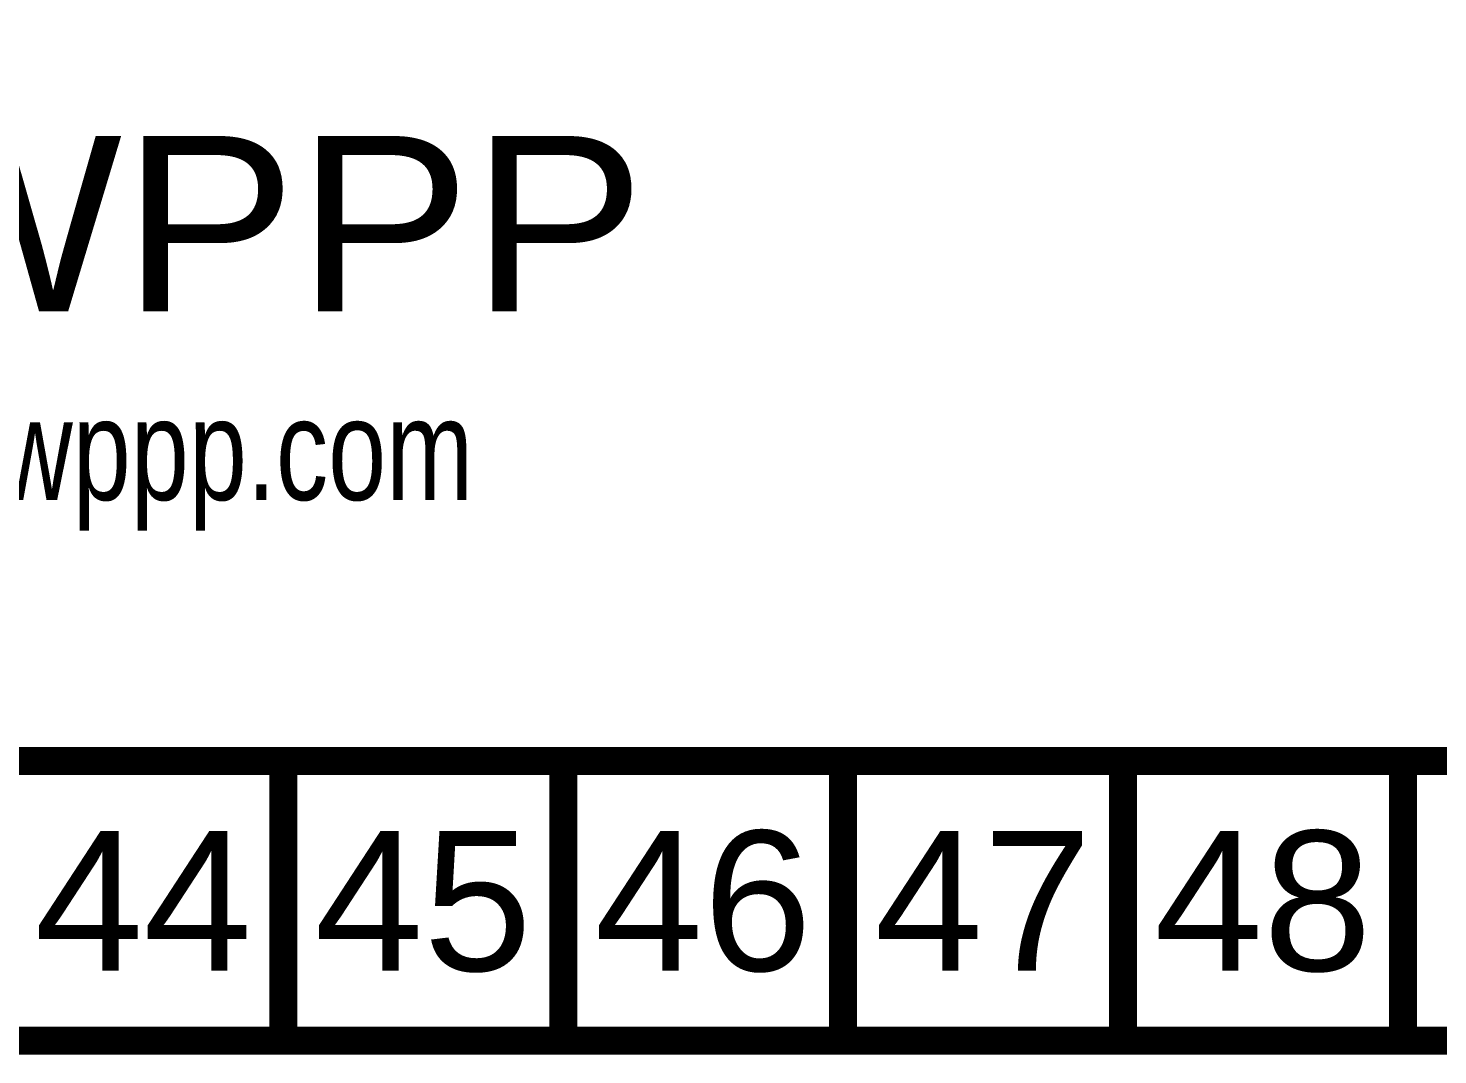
# Model space of a CAD drawing. Header units: feet. Extents: x 6037 to 11520, y 4436 to 7866.
# Drawn here: x 9812.4 to 10243.1, y 4436.1 to 4749.8 of the extents above; entities that cross this region are included whole.
import ezdxf
from ezdxf.enums import TextEntityAlignment as Align

# ---------------------------------------------------------------- set-up
doc = ezdxf.new("R2010")
doc.units = ezdxf.units.FT
doc.header["$LTSCALE"] = 0.4
doc.header["$MEASUREMENT"] = 0
doc.layers.add('BASE', color=7, linetype='Continuous')
doc.layers.add('LOGO', color=7, linetype='Continuous')
doc.styles.add('LOGO1', font='ROCKEB.TTF', dxfattribs={"height": 25})
doc.styles.get("Standard").update_dxf_attribs({"font": 'ARIAL.TTF'})

msp = doc.modelspace()

# ---------------------------------------------------------------- linework, layer by layer
at = {"layer": 'BASE', "const_width": 8.55}
for points in [[(6041.21, 4440.37), (11515.49, 4440.37), (11515.49, 7861.8), (6041.21, 7861.8)], [(6126.74, 4525.91), (11429.95, 4525.91), (11429.95, 7776.26), (6126.74, 7776.26)]]:
    msp.add_lwpolyline(points, close=True, dxfattribs=at)
for points in [[(9890.31, 4440.37), (9890.31, 4525.91)], [(9975.85, 4440.37), (9975.85, 4525.91)], [(10061.38, 4440.37), (10061.38, 4525.91)], [(10146.92, 4440.37), (10146.92, 4525.91)], [(10232.45, 4440.37), (10232.45, 4525.91)]]:
    msp.add_lwpolyline(points, dxfattribs=at)

# ---------------------------------------------------------------- texts
at = {"layer": 'BASE'}
for s, p in [('44', (9847.54, 4483.14)), ('45', (9933.08, 4483.14)), ('46', (10018.61, 4483.14)), ('47', (10104.15, 4483.14)), ('48', (10189.68, 4483.14))]:
    msp.add_text(s, height=42.768, dxfattribs=at).set_placement(p, align=Align.MIDDLE_CENTER)
at = {"layer": 'LOGO', "style": 'LOGO1'}
for s, height, width, p in [('SWPPP', 53.586, 1.115, (9712.34, 4663.25)), ('www.swppp.com', 30.9841, 0.77, (9709, 4605.6))]:
    msp.add_text(s, height=height, dxfattribs=dict(at, width=width)).set_placement(p)

doc.saveas('drawing.dxf')
